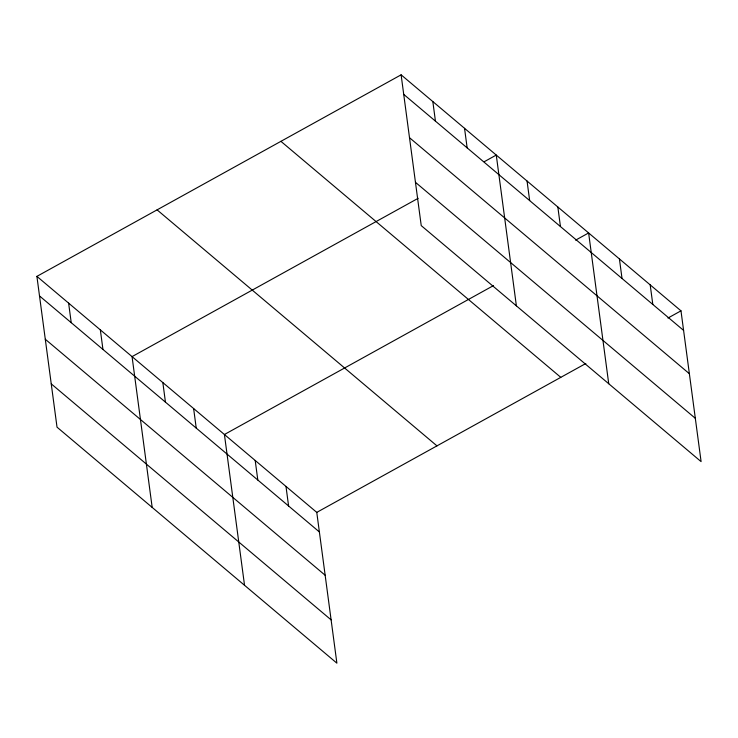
<?xml version="1.0" encoding="UTF-8"?>
<svg xmlns="http://www.w3.org/2000/svg" width="738" height="738" viewBox="0 0 738 738"><rect width="100%" height="100%" fill="white"/><g stroke="black" fill="none" stroke-linecap="round" stroke-linejoin="round"><path stroke-width="1.11" d="M36.9 276.372L316.768 512.384L336.888 663.176L57.02 427.164L36.9 276.372L401.112 74.824L680.98 310.836L701.1 461.628L421.232 225.616L401.112 74.824M418.142 198.301L132.056 356.62L152.176 507.412M484.248 161.714L496.268 155.063L516.388 305.855M493.473 285.606L224.417 434.507L244.536 585.289M575.603 240.154L588.62 232.95L608.739 383.742M316.768 512.384L585.834 363.493M667.964 318.041L680.98 310.836M403.723 94.39L683.591 330.403M409.498 137.692L689.366 373.705M415.448 182.304L695.325 418.317M280.92 141.336L560.788 377.349M157.093 209.86L436.961 445.872M39.511 295.938L319.379 531.95M45.286 339.24L325.163 575.253M51.245 383.861L331.113 619.874M650.196 284.877L652.807 304.434M619.413 258.909L622.023 278.475M557.836 206.991L560.446 226.557M527.052 181.031L529.663 200.598M464.543 128.32L467.154 147.886M432.828 101.567L435.438 121.133M285.984 486.425L288.595 505.991M255.2 460.466L257.811 480.032M193.624 408.538L196.234 428.105M162.84 382.579L165.45 402.145M100.34 329.868L102.951 349.434M68.616 303.124L71.226 322.69"/></g></svg>
